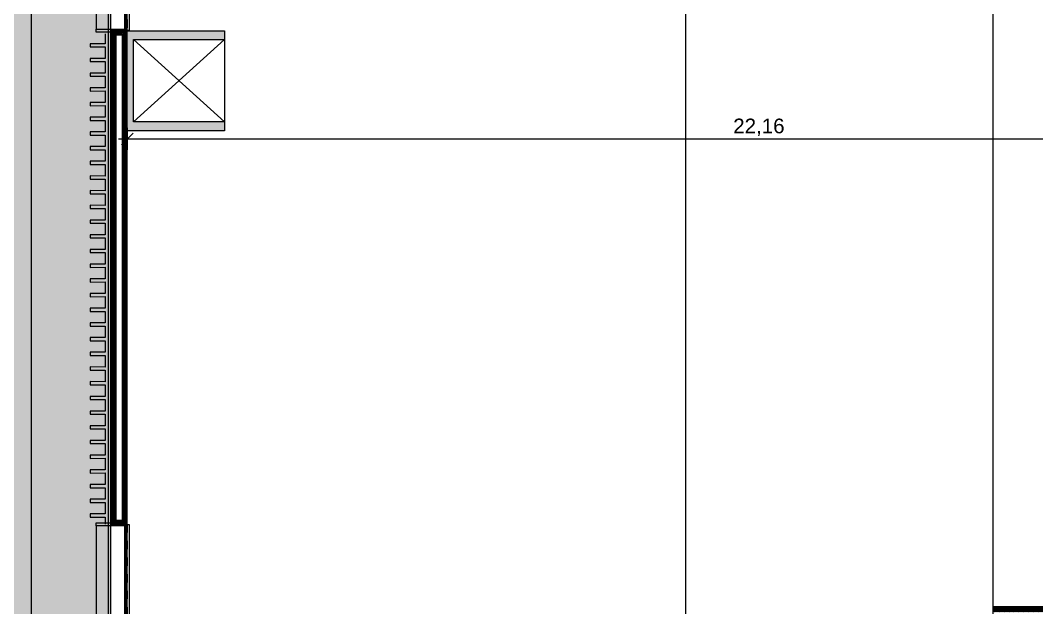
# Model space of a CAD drawing. Header units: millimetres. Extents: x 141848 to 1648660, y -821378 to -151356.
# Drawn here: x 161319 to 178625, y -205911 to -195918 of the extents above; entities that cross this region are included whole.
import ezdxf

# ---------------------------------------------------------------- set-up
doc = ezdxf.new("R2010")
doc.units = ezdxf.units.MM
doc.header["$MEASUREMENT"] = 0
doc.linetypes.add('Traits', pattern=[282.222223, 141.111112, -141.111112])
doc.linetypes.add('Wipeout_Contour', pattern=[1000, 0, -1000])
for name, color, linetype in [('Cotations - 1_100', 7, 'Continuous'), ('Fenêtres ARCHICAD', 7, 'Continuous'), ('Marques - Coupes', 7, 'Continuous'), ('Nouveau_Co-Structure', 7, 'Continuous'), ('Sols_ Dalles', 7, 'Continuous')]:
    doc.layers.add(name, color=color, linetype=linetype)
doc.styles.add('STYLE_GENERE_2', font='')
doc.styles.get('STYLE_GENERE_2').set_extended_font_data('Arial')
doc.dimstyles.new('STYLE_GENERE__1', dxfattribs={"dimtxt": 250, "dimasz": 190, "dimexe": 1.25, "dimexo": 0.625, "dimgap": 0, "dimtad": 1, "dimlfac": 0.001, "dimtxsty": 'STYLE_GENERE_2', "dimblk": 'ARROWHEAD_6', "dimblk1": 'ARROWHEAD_6', "dimblk2": 'ARROWHEAD_6', "dimcen": 2.5, "dimse1": 1, "dimse2": 1, "dimclrd": 7, "dimclre": 7, "dimclrt": 7, "dimazin": 3, "dimtfac": 1, "dimtmove": 0, "dimatfit": 3})
pattern_1 = [(45, (0, 175), (-55.68466, 55.68466), [0, -52.5, 0, -78.75]), (110, (175, 175), (74.000794, 26.934086), [0, -38.5, 0, -66.5])]
pattern_2 = [(45, (0, 0), (-7.0710678, 7.0710678), [])]

# ---------------------------------------------------------------- blocks, each defined once
blk = doc.blocks.new('Fenêtre 25_2')
at = {"layer": 'Fenêtres ARCHICAD', "color": 7, "linetype": 'Continuous', "lineweight": 5}
for p, q in [((-775, 480), (-825, 480)), ((-825, 480), (-825, 230)), ((-775, 480), (775, 480)), ((-775, 230), (-775, 480)), ((825, 480), (775, 480)), ((775, 480), (775, 230)), ((825, 230), (825, 480)), ((-825, 230), (-775, 230)), ((-825, 230), (-800, 230)), ((-825, 230), (-800, 230)), ((-775, 230), (-800, 230)), ((-800, 230), (-800, 0)), ((-800, 215), (-800, 230)), ((-800, 215), (-800, 230)), ((-800, 145), (-800, 215)), ((-800, 145), (-800, 215)), ((-800, 145), (-800, 215)), ((-800, 145), (-800, 215)), ((-775, 0), (-775, 230)), ((800, 230), (775, 230)), ((775, 230), (775, 0)), ((775, 230), (825, 230)), ((800, 0), (800, 230)), ((800, 215), (800, 230)), ((800, 215), (800, 230)), ((800, 230), (825, 230)), ((800, 230), (825, 230)), ((800, 145), (800, 215)), ((800, 145), (800, 215)), ((800, 145), (800, 215)), ((800, 145), (800, 215)), ((-800, 0), (-775, 0)), ((775, 0), (800, 0)), ((-800, -20), (800, -20)), ((-800, -50), (-800, -83)), ((-800, -83), (800, -83)), ((800, -83), (800, -50))]:
    blk.add_line(p, q, dxfattribs=at)
at = {"layer": 'Fenêtres ARCHICAD', "color": 7, "linetype": 'Traits', "lineweight": 5}
blk.add_line((-800, -50), (800, -50), dxfattribs=at)
at = {"color": 254, "linetype": 'Wipeout_Contour', "lineweight": 0, "ltscale": 3003.33026}
blk.add_wipeout([(-750, 0), (-750, -50), (750, -50), (750, 0)], dxfattribs=at).dxf.layer = 'Fenêtres ARCHICAD'
at = {"layer": 'Fenêtres ARCHICAD', "color": 7, "linetype": 'Continuous', "lineweight": 5}
for p, q in [((-800, 35), (-800, 145)), ((-800, 35), (-800, 145)), ((-800, 35), (-800, 145)), ((-800, 35), (-800, 145)), ((-800, 0), (-800, 35)), ((-800, 0), (-800, 35)), ((-800, 0), (-750, 0)), ((-800, -35), (-800, 0)), ((-800, -35), (-800, 0)), ((-750, 0), (-750, -50)), ((-750, 0), (750, 0)), ((750, -50), (750, 0)), ((750, 0), (800, 0)), ((800, 35), (800, 145)), ((800, 35), (800, 145)), ((800, 35), (800, 145)), ((800, 35), (800, 145)), ((800, 0), (800, 35)), ((800, 0), (800, 35)), ((800, -35), (800, 0)), ((800, -35), (800, 0)), ((-800, -50), (-800, -35)), ((-800, -50), (-800, -35)), ((-750, -50), (-800, -50)), ((-750, -25), (750, -25)), ((750, -50), (-750, -50)), ((800, -50), (750, -50)), ((800, -50), (800, -35)), ((800, -50), (800, -35))]:
    blk.add_line(p, q, dxfattribs=at)
blk = doc.blocks.new('Mur_10_1', base_point=(162861, -188434))
at = {"color": 254, "linetype": 'Wipeout_Contour', "lineweight": 0, "ltscale": 1032667.796684401}
blk.add_wipeout([(162876, -196093), (162861, -196093), (162861, -204493), (162876, -204493)], dxfattribs=at)
at = {"linetype": 'Continuous', "lineweight": 5, "true_color": 0x5f5f5f}
h = blk.add_hatch(dxfattribs=at)
h.set_pattern_fill('Enduit_0001', color=251, style=0, pattern_type=2)
h.set_pattern_definition(pattern_1)
h.paths.add_polyline_path([(162876, -196093), (162861, -196093), (162861, -204493), (162876, -204493)])
at = {"color": 254, "linetype": 'Wipeout_Contour', "lineweight": 0, "ltscale": 1032774.174824026}
blk.add_wipeout([(162876, -196093), (162876, -204493), (162946, -204423), (162946, -196163)], dxfattribs=at)
at = {"linetype": 'Continuous', "lineweight": 5, "true_color": 0x5f5f5f}
h = blk.add_hatch(dxfattribs=at)
h.set_pattern_fill('Briques_terre_cuite__int_97', color=251, style=0, pattern_type=2)
h.set_pattern_definition(pattern_2)
h.paths.add_polyline_path([(162876, -196093), (162876, -204493), (162946, -204423), (162946, -196163)])
at = {"color": 254, "linetype": 'Wipeout_Contour', "lineweight": 0, "ltscale": 1033000.503590703}
blk.add_wipeout([(163056, -196163), (162946, -196163), (162946, -204423), (163056, -204423)], dxfattribs=at)
at = {"color": 254, "linetype": 'Wipeout_Contour', "lineweight": 0, "ltscale": 1033336.946036616}
blk.add_wipeout([(163126, -196093), (163126, -204493), (163141, -204493), (163141, -196093)], dxfattribs=at)
at = {"linetype": 'Continuous', "lineweight": 5, "true_color": 0x5f5f5f}
h = blk.add_hatch(dxfattribs=at)
h.set_pattern_fill('Enduit_0001', color=251, style=0, pattern_type=2)
h.set_pattern_definition(pattern_1)
h.paths.add_polyline_path([(163126, -196093), (163126, -204493), (163141, -204493), (163141, -196093)])
at = {"color": 254, "linetype": 'Wipeout_Contour', "lineweight": 0, "ltscale": 1033229.591142474}
blk.add_wipeout([(163056, -196093), (163056, -204493), (163126, -204493), (163126, -196093)], dxfattribs=at)
at = {"linetype": 'Continuous', "lineweight": 5, "true_color": 0x5f5f5f}
h = blk.add_hatch(dxfattribs=at)
h.set_pattern_fill('Briques_terre_cuite__int_97', color=251, style=0, pattern_type=2)
h.set_pattern_definition(pattern_2)
h.paths.add_polyline_path([(163056, -196093), (163056, -204493), (163126, -204493), (163126, -196093)])
at = {"color": 254, "linetype": 'Wipeout_Contour', "lineweight": 0, "ltscale": 1020035.325692399}
blk.add_wipeout([(162946, -196163), (163056, -196163), (163056, -196093), (162876, -196093)], dxfattribs=at)
at = {"color": 254, "linetype": 'Wipeout_Contour', "lineweight": 0, "ltscale": 1045878.610463865}
blk.add_wipeout([(162946, -204423), (162876, -204493), (163056, -204493), (163056, -204423)], dxfattribs=at)
at = {"linetype": 'Continuous', "lineweight": 5, "true_color": 0x5f5f5f}
h = blk.add_hatch(dxfattribs=at)
h.set_pattern_fill('Briques_terre_cuite__int_97', color=251, style=0, pattern_type=2)
h.set_pattern_definition(pattern_2)
h.paths.add_polyline_path([(162946, -196163), (163056, -196163), (163056, -196093), (162876, -196093)])
h = blk.add_hatch(dxfattribs=at)
h.set_pattern_fill('Briques_terre_cuite__int_97', color=251, style=0, pattern_type=2)
h.set_pattern_definition(pattern_2)
h.paths.add_polyline_path([(162946, -204423), (162876, -204493), (163056, -204493), (163056, -204423)])
at = {"color": 7, "linetype": 'Continuous', "lineweight": 5}
for p, q in [((162861, -196093), (162861, -196118)), ((162876, -196093), (162861, -196093)), ((162876, -196093), (162876, -204493)), ((162946, -196093), (162876, -196093)), ((162946, -196093), (162876, -196093)), ((163056, -196093), (162946, -196093)), ((163056, -196093), (162946, -196093)), ((162946, -196163), (162946, -204423)), ((162946, -196163), (163056, -196163)), ((163091, -196093), (163056, -196093)), ((163056, -196163), (163056, -204423)), ((163126, -196093), (163091, -196093)), ((163126, -204493), (163126, -196093)), ((163141, -196093), (163126, -196093)), ((162861, -204468), (162861, -204493)), ((162876, -204493), (162861, -204493)), ((162946, -204493), (162876, -204493)), ((162946, -204493), (162876, -204493)), ((162946, -204423), (163056, -204423)), ((163056, -204493), (162946, -204493)), ((163056, -204493), (162946, -204493)), ((163091, -204493), (163056, -204493)), ((163126, -204493), (163091, -204493)), ((163141, -204493), (163126, -204493))]:
    blk.add_line(p, q, dxfattribs=at)
at = {"color": 7, "linetype": 'Continuous', "lineweight": 5, "flags": 128}
for points in [[(162861, -196093), (162861, -204493)], [(163141, -204493), (163141, -196093)]]:
    blk.add_lwpolyline(points, dxfattribs=at)
at = {"layer": 'Fenêtres ARCHICAD', "color": 7, "linetype": 'Continuous', "lineweight": 5, "xscale": -1, "zscale": 1000, "rotation": 89.99999999999991}
for p in [(163091, -195293), (163091, -205293)]:
    blk.add_blockref('Fenêtre 25_2', p, dxfattribs=at)
blk = doc.blocks.new('Mur_20_1', base_point=(177876, -205896))
at = {"color": 254, "linetype": 'Wipeout_Contour', "lineweight": 0, "ltscale": 816301.70327}
blk.add_wipeout([(177891, -205911), (177876, -205896), (177876, -205911)], dxfattribs=at)
at = {"linetype": 'Continuous', "lineweight": 5, "true_color": 0x5f5f5f}
h = blk.add_hatch(dxfattribs=at)
h.set_pattern_fill('Enduit_0001', color=251, style=0, pattern_type=2)
h.set_pattern_definition(pattern_1)
h.paths.add_polyline_path([(177891, -205911), (177876, -205896), (177876, -205911)])
at = {"color": 254, "linetype": 'Wipeout_Contour', "lineweight": 0, "ltscale": 816484.372447}
blk.add_wipeout([(177961, -205981), (177891, -205911), (177891, -205981)], dxfattribs=at)
at = {"linetype": 'Continuous', "lineweight": 5, "true_color": 0x5f5f5f}
h = blk.add_hatch(dxfattribs=at)
h.set_pattern_fill('Briques_terre_cuite__int_97', color=251, style=0, pattern_type=2)
h.set_pattern_definition(pattern_2)
h.paths.add_polyline_path([(177961, -205981), (177891, -205911), (177891, -205981)])
at = {"color": 254, "linetype": 'Wipeout_Contour', "lineweight": 0, "ltscale": 1098216.086922957}
blk.add_wipeout([(177891, -205911), (185296, -205911), (185296, -205896), (177891, -205896)], dxfattribs=at)
at = {"linetype": 'Continuous', "lineweight": 5, "true_color": 0x5f5f5f}
h = blk.add_hatch(dxfattribs=at)
h.set_pattern_fill('Enduit_0001', color=251, style=0, pattern_type=2)
h.set_pattern_definition(pattern_1)
h.paths.add_polyline_path([(177891, -205911), (185296, -205911), (185296, -205896), (177891, -205896)])
at = {"color": 254, "linetype": 'Wipeout_Contour', "lineweight": 0, "ltscale": 816298.748157}
blk.add_wipeout([(177891, -205896), (177876, -205896), (177891, -205911)], dxfattribs=at)
at = {"linetype": 'Continuous', "lineweight": 5, "true_color": 0x5f5f5f}
h = blk.add_hatch(dxfattribs=at)
h.set_pattern_fill('Enduit_0001', color=251, style=0, pattern_type=2)
h.set_pattern_definition(pattern_1)
h.paths.add_polyline_path([(177891, -205896), (177876, -205896), (177891, -205911)])
at = {"color": 254, "linetype": 'Wipeout_Contour', "lineweight": 0, "ltscale": 1098455.190285413}
blk.add_wipeout([(177961, -205981), (185311, -205981), (185311, -205911), (177961, -205911)], dxfattribs=at)
at = {"linetype": 'Continuous', "lineweight": 5, "true_color": 0x5f5f5f}
h = blk.add_hatch(dxfattribs=at)
h.set_pattern_fill('Briques_terre_cuite__int_97', color=251, style=0, pattern_type=2)
h.set_pattern_definition(pattern_2)
h.paths.add_polyline_path([(177961, -205981), (185311, -205981), (185311, -205911), (177961, -205911)])
at = {"color": 254, "linetype": 'Wipeout_Contour', "lineweight": 0, "ltscale": 816475.755189}
blk.add_wipeout([(177961, -205911), (177891, -205911), (177961, -205981)], dxfattribs=at)
at = {"linetype": 'Continuous', "lineweight": 5, "true_color": 0x5f5f5f}
h = blk.add_hatch(dxfattribs=at)
h.set_pattern_fill('Briques_terre_cuite__int_97', color=251, style=0, pattern_type=2)
h.set_pattern_definition(pattern_2)
h.paths.add_polyline_path([(177961, -205911), (177891, -205911), (177961, -205981)])
at = {"color": 7, "linetype": 'Continuous', "lineweight": 5}
for p, q in [((177891, -205911), (177891, -205981)), ((177961, -205911), (177891, -205911)), ((185311, -205911), (177961, -205911))]:
    blk.add_line(p, q, dxfattribs=at)
at = {"color": 7, "linetype": 'Continuous', "lineweight": 5, "flags": 128}
for points in [[(177876, -205896), (177876, -205911)], [(185296, -205896), (177876, -205896)]]:
    blk.add_lwpolyline(points, dxfattribs=at)
blk = doc.blocks.new('Mur_23_1', base_point=(177876, -216896))
at = {"color": 254, "linetype": 'Wipeout_Contour', "lineweight": 0, "ltscale": 1090089.999993638}
blk.add_wipeout([(177891, -207011), (177891, -205911), (177876, -205911), (177876, -207011)], dxfattribs=at)
at = {"linetype": 'Continuous', "lineweight": 5, "true_color": 0x5f5f5f}
h = blk.add_hatch(dxfattribs=at)
h.set_pattern_fill('Enduit_0001', color=251, style=0, pattern_type=2)
h.set_pattern_definition(pattern_1)
h.paths.add_polyline_path([(177891, -207011), (177891, -205911), (177876, -205911), (177876, -207011)])
at = {"color": 7, "linetype": 'Continuous', "lineweight": 5}
blk.add_line((177891, -205911), (177891, -205981), dxfattribs=at)
at = {"color": 7, "linetype": 'Continuous', "lineweight": 5, "flags": 128}
blk.add_lwpolyline([(177876, -205911), (177876, -207011)], dxfattribs=at)
blk = doc.blocks.new('Tôle profilée 25')
at = {"color": 7, "linetype": 'Continuous', "lineweight": 5}
for p, q in [((0, 8347.3), (0, 8176.5)), ((-250, 8177.5), (-250, 8150)), ((0, 8176.5), (-250, 8177.5)), ((-250, 8150), (-250, 8122.5)), ((-250, 8122.5), (0, 8123.5)), ((0, 8123.5), (0, 7926.5)), ((-250, 7927.5), (-250, 7900)), ((0, 7926.5), (-250, 7927.5)), ((-250, 7900), (-250, 7872.5)), ((-250, 7872.5), (0, 7873.5)), ((0, 7873.5), (0, 7676.5)), ((-250, 7677.5), (-250, 7650)), ((0, 7676.5), (-250, 7677.5)), ((-250, 7650), (-250, 7622.5)), ((-250, 7622.5), (0, 7623.5)), ((0, 7623.5), (0, 7426.5)), ((-250, 7427.5), (-250, 7400)), ((0, 7426.5), (-250, 7427.5)), ((-250, 7400), (-250, 7372.5)), ((-250, 7372.5), (0, 7373.5)), ((0, 7373.5), (0, 7176.5)), ((-250, 7177.5), (-250, 7150)), ((0, 7176.5), (-250, 7177.5)), ((-250, 7150), (-250, 7122.5)), ((-250, 7122.5), (0, 7123.5)), ((0, 7123.5), (0, 6926.5)), ((-250, 6927.5), (-250, 6900)), ((0, 6926.5), (-250, 6927.5)), ((-250, 6900), (-250, 6872.5)), ((-250, 6872.5), (0, 6873.5)), ((0, 6873.5), (0, 6676.5)), ((-250, 6677.5), (-250, 6650)), ((0, 6676.5), (-250, 6677.5)), ((-250, 6650), (-250, 6622.5)), ((-250, 6622.5), (0, 6623.5)), ((0, 6623.5), (0, 6426.5)), ((-250, 6427.5), (-250, 6400)), ((0, 6426.5), (-250, 6427.5)), ((-250, 6400), (-250, 6372.5)), ((-250, 6372.5), (0, 6373.5)), ((0, 6373.5), (0, 6176.5)), ((-250, 6177.5), (-250, 6150)), ((0, 6176.5), (-250, 6177.5)), ((-250, 6150), (-250, 6122.5)), ((-250, 6122.5), (0, 6123.5)), ((0, 6123.5), (0, 5926.5)), ((-250, 5927.5), (-250, 5900)), ((0, 5926.5), (-250, 5927.5)), ((-250, 5900), (-250, 5872.5)), ((-250, 5872.5), (0, 5873.5)), ((0, 5873.5), (0, 5676.5)), ((-250, 5677.5), (-250, 5650)), ((0, 5676.5), (-250, 5677.5)), ((-250, 5650), (-250, 5622.5)), ((-250, 5622.5), (0, 5623.5)), ((0, 5623.5), (0, 5426.5)), ((-250, 5427.5), (-250, 5400)), ((0, 5426.5), (-250, 5427.5)), ((-250, 5400), (-250, 5372.5)), ((-250, 5372.5), (0, 5373.5)), ((0, 5373.5), (0, 5176.5)), ((-250, 5177.5), (-250, 5150)), ((0, 5176.5), (-250, 5177.5)), ((-250, 5150), (-250, 5122.5)), ((-250, 5122.5), (0, 5123.5)), ((0, 5123.5), (0, 4926.5)), ((-250, 4927.5), (-250, 4900)), ((0, 4926.5), (-250, 4927.5)), ((-250, 4900), (-250, 4872.5)), ((-250, 4872.5), (0, 4873.5)), ((0, 4873.5), (0, 4676.5)), ((-250, 4677.5), (-250, 4650)), ((0, 4676.5), (-250, 4677.5)), ((-250, 4650), (-250, 4622.5)), ((-250, 4622.5), (0, 4623.5)), ((0, 4623.5), (0, 4426.5)), ((-250, 4427.5), (-250, 4400)), ((0, 4426.5), (-250, 4427.5)), ((-250, 4400), (-250, 4372.5)), ((-250, 4372.5), (0, 4373.5)), ((0, 4373.5), (0, 4176.5)), ((-250, 4177.5), (-250, 4150)), ((0, 4176.5), (-250, 4177.5)), ((-250, 4150), (-250, 4122.5)), ((-250, 4122.5), (0, 4123.5)), ((0, 4123.5), (0, 3926.5)), ((-250, 3927.5), (-250, 3900)), ((0, 3926.5), (-250, 3927.5)), ((-250, 3900), (-250, 3872.5)), ((-250, 3872.5), (0, 3873.5)), ((0, 3873.5), (0, 3676.5)), ((-250, 3677.5), (-250, 3650)), ((0, 3676.5), (-250, 3677.5)), ((-250, 3650), (-250, 3622.5)), ((-250, 3622.5), (0, 3623.5)), ((0, 3623.5), (0, 3426.5)), ((-250, 3427.5), (-250, 3400)), ((0, 3426.5), (-250, 3427.5)), ((-250, 3400), (-250, 3372.5)), ((-250, 3372.5), (0, 3373.5)), ((0, 3373.5), (0, 3176.5)), ((-250, 3177.5), (-250, 3150)), ((0, 3176.5), (-250, 3177.5)), ((-250, 3150), (-250, 3122.5)), ((-250, 3122.5), (0, 3123.5)), ((0, 3123.5), (0, 2926.5)), ((-250, 2927.5), (-250, 2900)), ((0, 2926.5), (-250, 2927.5)), ((-250, 2900), (-250, 2872.5)), ((-250, 2872.5), (0, 2873.5)), ((0, 2873.5), (0, 2676.5)), ((-250, 2677.5), (-250, 2650)), ((0, 2676.5), (-250, 2677.5)), ((-250, 2650), (-250, 2622.5)), ((-250, 2622.5), (0, 2623.5)), ((0, 2623.5), (0, 2426.5)), ((-250, 2427.5), (-250, 2400)), ((0, 2426.5), (-250, 2427.5)), ((-250, 2400), (-250, 2372.5)), ((-250, 2372.5), (0, 2373.5)), ((0, 2373.5), (0, 2176.5)), ((-250, 2177.5), (-250, 2150)), ((0, 2176.5), (-250, 2177.5)), ((-250, 2150), (-250, 2122.5)), ((-250, 2122.5), (0, 2123.5)), ((0, 2123.5), (0, 1926.5)), ((-250, 1927.5), (-250, 1900)), ((0, 1926.5), (-250, 1927.5)), ((-250, 1900), (-250, 1872.5)), ((-250, 1872.5), (0, 1873.5)), ((0, 1873.5), (0, 1676.5)), ((-250, 1677.5), (-250, 1650)), ((0, 1676.5), (-250, 1677.5)), ((-250, 1650), (-250, 1622.5)), ((-250, 1622.5), (0, 1623.5)), ((0, 1623.5), (0, 1426.5)), ((-250, 1427.5), (-250, 1400)), ((0, 1426.5), (-250, 1427.5)), ((-250, 1400), (-250, 1372.5)), ((-250, 1372.5), (0, 1373.5)), ((0, 1373.5), (0, 1176.5)), ((-250, 1177.5), (-250, 1150)), ((0, 1176.5), (-250, 1177.5)), ((-250, 1150), (-250, 1122.5)), ((-250, 1122.5), (0, 1123.5)), ((0, 1123.5), (0, 926.5)), ((-250, 927.5), (-250, 900)), ((0, 926.5), (-250, 927.5)), ((-250, 900), (-250, 872.5)), ((-250, 872.5), (0, 873.5)), ((0, 873.5), (0, 676.5)), ((-250, 677.5), (-250, 650)), ((0, 676.5), (-250, 677.5)), ((-250, 650), (-250, 622.5)), ((-250, 622.5), (0, 623.5)), ((0, 623.5), (0, 426.5)), ((-250, 427.5), (-250, 400)), ((0, 426.5), (-250, 427.5)), ((-250, 400), (-250, 372.5)), ((-250, 372.5), (0, 373.5)), ((0, 373.5), (0, 176.5)), ((-250, 177.5), (-250, 150)), ((0, 176.5), (-250, 177.5)), ((-250, 150), (-250, 122.5)), ((-250, 122.5), (0, 123.5)), ((0, 123.5), (0, 0))]:
    blk.add_line(p, q, dxfattribs=at)
blk = doc.blocks.new('*D490')
at = {"layer": 'Cotations - 1_100', "color": 7, "linetype": 'Continuous', "lineweight": 5}
for p, q in [((163141, -198123), (163141, -197748)), ((185296, -198123), (185296, -197748)), ((162991, -197936), (163141, -197936)), ((163241, -197836), (163041, -198036)), ((163141, -197936), (185296, -197936)), ((185396, -197836), (185196, -198036))]:
    blk.add_line(p, q, dxfattribs=at)
at = {"layer": 'Cotations - 1_100', "color": 7, "lineweight": 5, "char_height": 250, "attachment_point": 7, "style": 'STYLE_GENERE_2'}
for s, insert in [('\\A1;{\\pql;\\fArial|b0|i0|c0|p38;22,16}', (173458, -197886)), ('\\A1;{\\pql;\\fArial|b0|i0|c0|p38;0,26}', (184531, -197886))]:
    blk.add_mtext(s, dxfattribs=dict(at, insert=insert))
blk = doc.blocks.new('ARROWHEAD_6')
at = {"color": 0, "linetype": 'Continuous', "lineweight": 0}
for p, q in [((0, 0), (-1, 0)), ((-0.5, -0.5), (0.5, 0.5))]:
    blk.add_line(p, q, dxfattribs=at)
blk = doc.blocks.new('Plan de coupe_1_1', base_point=(172644, -165306))
at = {"layer": 'Marques - Coupes', "color": 7, "linetype": 'Continuous', "lineweight": 5}
blk.add_line((172644, -165556), (172644, -266659), dxfattribs=at)

msp = doc.modelspace()

# ---------------------------------------------------------------- hatches: boundary and pattern name
at = {"linetype": 'Continuous', "lineweight": 0, "true_color": 0x6f6f6f}
h = msp.add_hatch(color=8, dxfattribs=at)
h.paths.add_polyline_path([(141848.442, -295062.571), (269220.821, -293826.868), (269220.821, -270902.734), (268763.049, -270902.734), (254213.6, -271040.575), (254213.6, -163437.635), (153156.2, -163437.635), (153156.2, -271040.575), (153182.962, -271040.57), (153183.146, -272000.514, -0.409427364), (149183.681, -275935.042), (141848.442, -275935.042)])
h.paths.add_polyline_path([(158435.584, -260639.953), (155145.584, -260639.953), (155145.584, -248364.953), (155145.584, -243089.974), (155145.584, -242189.974), (158435.584, -242189.974)], flags=0)
h.paths.add_polyline_path([(161503.433, -171995.57), (161503.433, -193810.571), (161503.433, -230015.57), (161503.433, -260810.571), (196775.042, -260810.571), (196775.042, -222495.57), (186955.542, -222495.57), (186955.542, -218295.57), (196754.55, -218295.57), (196754.55, -208495.57), (196754.55, -204495.57), (193355.542, -204495.57), (193355.542, -195161.535), (195576.034, -195161.535), (195576.034, -189810.571), (217850.068, -189810.571), (217850.068, -262266.885), (245610.045, -262266.885), (245610.045, -253395.571), (245626.034, -253395.571), (246426.034, -253395.571), (247826.034, -253395.571), (247826.034, -248005.571), (247826.034, -246605.571), (245626.034, -246605.571), (245610.045, -246605.571), (245610.045, -171995.57), (212806.28, -171995.57)], flags=0)
h.paths.add_polyline_path([(162737.042, -269433.913, -0.09031866), (162858.773, -268727.623, -0.201448728), (163912.639, -267592.74, -0.104211445), (164718.006, -267415.055), (165317.979, -267409.371, -0.104044608), (166125.354, -267571.244, -0.238255457), (167284.257, -268953.318, -0.055188622), (167336.836, -269390.334), (167338.931, -269611.438), (167351.046, -270890.267), (167092.583, -271892.761, -0.267949192), (165370.083, -272909.124), (164770.11, -272914.808, -0.193717464), (163379.252, -272370.185, -0.070568756), (163028.663, -271931.262, -0.131652498), (162751.253, -270933.845)], flags=0)
h.paths.add_polyline_path([(175327.752, -275599.002, -0.415791099), (173316.986, -273599.031), (173316.986, -273452.052), (173330.488, -267377.824, -0.380556701), (175316.986, -265609.826), (175394.714, -265609.826), (175394.714, -270609.826), (190394.714, -270609.826), (190394.714, -265609.826), (195356.191, -265609.826, -0.414213562), (196856.191, -267109.826), (196856.191, -273660.699, -0.345501612), (195137.285, -275433.432)], flags=0)
h.paths.add_polyline_path([(205510.093, -271504.083, -0.134473934), (205230.948, -270484.937), (205230.948, -268984.937, -0.414213562), (207230.948, -266984.937), (207830.948, -266984.937, -0.414213562), (209830.948, -268984.937), (209830.948, -270484.937, -0.128820346), (209574.03, -271465.581, -0.270936291), (207830.948, -272484.937), (207230.948, -272484.937, -0.264979997)], flags=0)
h.paths.add_polyline_path([(217862.687, -273329.325), (217869.949, -267730.336, -0.098561509), (218100.718, -266943.721), (218117.681, -266951.545, -0.258849002), (219955.479, -265605.827), (219953.141, -265587.294), (220637.569, -265587.294), (220637.569, -265687.294), (220637.569, -270687.294), (250537.569, -270687.294), (250537.569, -265687.294), (252208.004, -265687.294), (254186.294, -265687.294), (254186.294, -267687.294), (254186.294, -271062.255, 0.001345761), (254186.323, -271073.021), (254197.209, -273095.233, -0.414213562), (252208.004, -275105.97), (243484.534, -275105.97, -0.005188955), (243431.438, -275116.103), (235447.992, -275196.191), (220071.012, -275253.24, -0.386553331), (217873.089, -273475.385, -0.025189219)], flags=0)
at = {"layer": 'Sols_ Dalles', "linetype": 'Continuous', "lineweight": 0, "true_color": 0x2e271c}
msp.add_hatch(color=250, dxfattribs=at).paths.add_polyline_path([(161503.433, -171995.57), (161503.433, -230015.57), (161503.433, -260810.571), (196775.042, -260810.571), (196775.042, -260795.571), (196775.042, -258649.982), (196775.042, -258010.558), (196775.042, -222495.57), (186955.542, -222495.57), (186955.542, -218295.57), (196754.55, -218295.57), (196754.55, -204495.57), (193355.542, -204495.57), (193355.542, -195161.535), (195576.034, -195161.535), (195576.034, -189810.571), (217805.542, -189810.571), (217805.542, -253395.57), (217805.542, -253415.571), (219205.542, -253415.571), (219205.542, -253395.57), (219205.542, -188410.571), (191955.542, -188410.571), (191955.542, -190035.076), (194140.476, -190023.061), (194160.967, -193749.52), (191976.034, -193761.535), (191955.542, -200380.57), (191955.542, -205895.57), (195354.55, -205895.57), (195354.55, -216895.57), (185555.542, -216895.57), (185555.542, -223895.57), (195354.55, -223895.57), (195354.55, -258649.982), (195354.55, -259410.571), (163990.222, -259410.571), (162860.681, -259410.571), (162860.681, -231415.57), (162860.681, -173395.57), (244226.034, -173395.57), (244226.034, -248005.571), (245626.034, -248005.571), (246426.034, -248005.571), (246426.034, -251817.03), (245610.045, -251817.03), (244211.034, -251817.03), (244211.034, -253395.571), (246426.034, -253395.571), (247826.034, -253395.571), (247826.034, -248005.571), (247826.034, -246605.571), (245626.034, -246605.571), (245626.034, -171995.57)])

# ---------------------------------------------------------------- linework, layer by layer
at = {"layer": 'Sols_ Dalles', "color": 250, "linetype": 'Continuous', "lineweight": 5, "true_color": 0x1f1f1f}
for points in [[(245626.034, -253415.571), (245626.034, -171995.57), (161503.433, -171995.57), (161503.433, -230015.57)], [(162860.681, -231415.57), (162860.681, -173395.57), (244226.034, -173395.57), (244226.034, -253415.571)]]:
    msp.add_lwpolyline(points, dxfattribs=at)
at = {"layer": 'Sols_ Dalles', "color": 7, "linetype": 'Continuous', "lineweight": 5, "flags": 128}
msp.add_lwpolyline([(162820.434, -188437.176), (177875.542, -188437.176), (177875.542, -231395.57), (162820.434, -231395.57)], close=True, dxfattribs=at)

# ---------------------------------------------------------------- block references
at = {"layer": 'Marques - Coupes', "color": 7, "lineweight": 5}
msp.add_blockref('Plan de coupe_1_1', (172643.741, -165305.968), dxfattribs=at)

# ---------------------------------------------------------------- next in the draw order: block references
at = {"color": 7, "lineweight": 5}
for name, p in [('Mur_10_1', (162860.681, -188433.997)), ('Mur_20_1', (177875.542, -205895.57))]:
    msp.add_blockref(name, p, dxfattribs=at)

# ---------------------------------------------------------------- next in the draw order: hatches: boundary and pattern name
at = {"layer": 'Nouveau_Co-Structure', "linetype": 'Continuous', "lineweight": 5}
msp.add_hatch(color=1, dxfattribs=at).paths.add_polyline_path([(164793.766, -196245.571), (164793.766, -196095.571), (163093.766, -196095.571), (163093.766, -197795.571), (164793.766, -197795.571), (164793.766, -197645.571), (163243.766, -197645.571), (163243.766, -196245.571)])

# ---------------------------------------------------------------- next in the draw order: linework, layer by layer
at = {"layer": 'Nouveau_Co-Structure', "color": 96, "linetype": 'Continuous', "lineweight": 5, "true_color": 0x007c06}
for points in [[(163093.766, -196095.571), (164793.766, -196095.571), (164793.766, -197795.571), (163093.766, -197795.571)], [(163093.766, -196095.571), (164793.766, -196095.571), (164793.766, -197795.571), (163093.766, -197795.571)], [(163243.766, -196245.571), (164793.766, -196245.571), (164793.766, -197645.571), (163243.766, -197645.571)]]:
    msp.add_lwpolyline(points, close=True, dxfattribs=at)
msp.add_lwpolyline([(163243.766, -196245.571), (164793.766, -196245.571), (164793.766, -197645.571), (163243.766, -197645.571)], dxfattribs=at)
at = {"layer": 'Nouveau_Co-Structure', "color": 30, "linetype": 'Continuous', "lineweight": 5}
msp.add_lwpolyline([(163243.766, -196245.571), (164793.766, -197645.571), (163243.766, -197645.571), (164793.766, -196245.571)], dxfattribs=at)

# ---------------------------------------------------------------- next in the draw order: block references
at = {"color": 7, "linetype": 'Continuous', "lineweight": 5, "zscale": 1000}
msp.add_blockref('Tôle profilée 25', (162760.681, -204492.548), dxfattribs=at)
at = {"color": 7, "lineweight": 5}
msp.add_blockref('Mur_23_1', (177875.542, -216895.57), dxfattribs=at)

# ---------------------------------------------------------------- next in the draw order: dimensions: what is measured, and where the dimension line sits
at = {"layer": 'Cotations - 1_100', "color": 7, "linetype": 'Continuous', "lineweight": 5}
dim = msp.add_linear_dim(base=(185296.034, -197935.994), p1=(163140.681, -188713.997), p2=(185296.034, -195571.428), dimstyle='STYLE_GENERE__1', dxfattribs=at)
dim.commit()
dim.dimension.update_dxf_attribs({"geometry": '*D490', "text_midpoint": (173878.357, -197760.994), "dimtype": 160})

doc.saveas('drawing.dxf')
